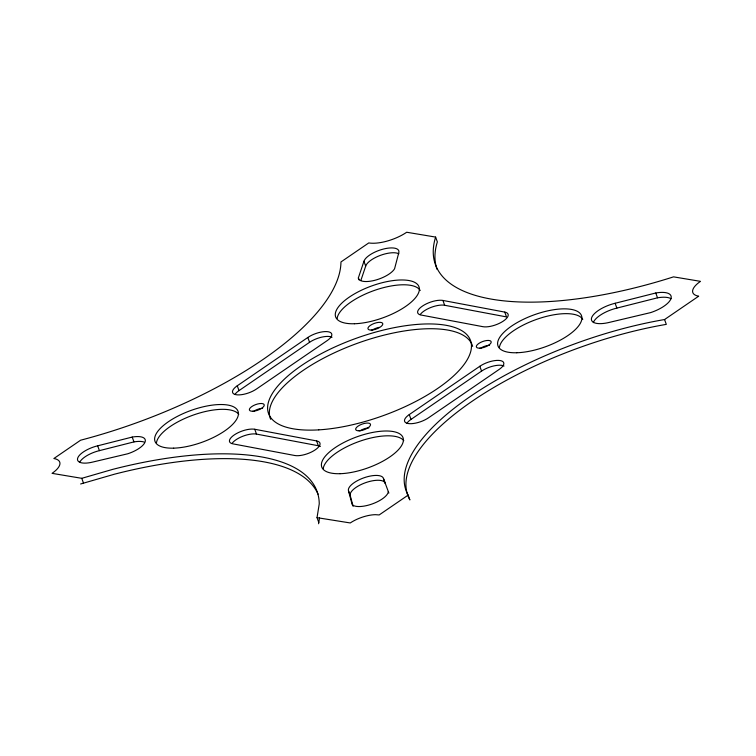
<?xml version="1.0" encoding="UTF-8"?>
<svg xmlns="http://www.w3.org/2000/svg" width="756" height="756" viewBox="0 0 756 756"><rect width="100%" height="100%" fill="white"/><g stroke="black" fill="none" stroke-linecap="round" stroke-linejoin="round"><path stroke-width="1.13" d="M317.029 517.652L319.24 503.912A244.103 93.101 -19.9 0 0 112.663 469.381L81.761 478.321L52.041 473.35A25.146 9.592 -19.9 0 0 53.846 458.533L80.608 440.209A249.291 95.076 -19.9 0 0 340.956 261.963L368.758 242.931A28.303 10.792 -19.9 0 0 406.69 232.243L435.607 237.082A244.103 93.101 -19.9 0 0 673.558 276.857L700.5 281.355A25.146 9.592 -19.9 0 0 698.705 296.172L664.562 319.542A211.132 80.523 -19.9 0 0 408.136 495.114L379.162 514.949L375.42 514.675A21.801 8.316 -19.9 0 0 350.264 522.954L317.029 517.652L318.786 522.472M318.578 523.757L319.523 517.898M358.344 277.953L363.948 261.274A18.531 7.069 -19.9 0 1 383.935 248.922A18.531 7.069 -19.9 0 1 398.743 252.882L394.575 268.777A19.533 7.447 -19.9 0 1 374.626 280.353A19.533 7.447 -19.9 0 1 358.344 277.953L359.043 279.881M360.839 280.552L365.696 266.103A18.531 7.069 -19.9 0 1 380.334 255.386A18.531 7.069 -19.9 0 1 398.837 253.789M237.261 385.787L307.824 337.478A15.167 5.783 -19.9 0 1 328.151 331.752A15.167 5.783 -19.9 0 1 327.065 340.691L256.501 389A15.167 5.783 -19.9 0 1 236.174 394.726A15.167 5.783 -19.9 0 1 237.261 385.787L239.009 390.616A15.167 5.783 -19.9 0 0 234.946 394.49M239.009 390.616L309.573 342.298A15.167 5.783 -19.9 0 1 332.026 337.242M409.261 414.59L479.824 366.282A15.167 5.783 -19.9 0 1 500.151 360.555A15.167 5.783 -19.9 0 1 499.064 369.495L428.501 417.803A15.167 5.783 -19.9 0 1 408.174 423.53A15.167 5.783 -19.9 0 1 409.261 414.59L411.009 419.41A15.167 5.783 -19.9 0 0 406.945 423.294M411.009 419.41L481.572 371.101A15.167 5.783 -19.9 0 1 504.025 366.046M80.627 483.982L114.421 474.21A244.103 93.101 -19.9 0 1 318.04 494.188M615.119 303.279L655.764 292.988A22.973 8.76 -19.9 0 1 671.063 298.28A22.973 8.76 -19.9 0 1 650.623 312.606L609.034 322.462A21.801 8.316 -19.9 0 1 591.608 317.813A21.801 8.316 -19.9 0 1 615.119 303.279L616.868 308.098A21.801 8.316 -19.9 0 0 593.356 322.632M616.868 308.098L657.522 297.817A22.973 8.76 -19.9 0 1 671.054 298.743M97.656 445.823L132.206 437.072A19.533 7.447 -19.9 0 1 145.209 441.57A19.533 7.447 -19.9 0 1 127.83 453.751L92.487 462.124A18.531 7.069 -19.9 0 1 77.67 458.174A18.531 7.069 -19.9 0 1 97.656 445.823L99.405 450.642A18.531 7.069 -19.9 0 0 79.711 462.275M99.405 450.642L133.954 441.901A19.533 7.447 -19.9 0 1 144.084 442.043M504.753 312.096A15.167 5.783 -19.9 0 1 503.212 321.158A15.167 5.783 -19.9 0 1 482.914 326.686L421.083 315.035A15.167 5.783 -19.9 0 1 422.613 305.972A15.167 5.783 -19.9 0 1 442.912 300.444L504.753 312.096L506.501 316.915L444.66 305.273A15.167 5.783 -19.9 0 0 420.156 314.676M316.584 440.918A15.167 5.783 -19.9 0 1 315.054 449.981A15.167 5.783 -19.9 0 1 294.755 455.509L232.914 443.857A15.167 5.783 -19.9 0 1 234.445 434.794A15.167 5.783 -19.9 0 1 254.753 429.266L316.584 440.918L318.342 445.747A15.167 5.783 -19.9 0 1 320.393 446.456M231.997 443.507A15.167 5.783 -19.9 0 1 256.501 434.095L318.342 445.747M388.348 491.523A19.533 7.447 -19.9 0 1 372.443 503.865A19.533 7.447 -19.9 0 1 352.211 504.696L348.488 490.757A18.531 7.069 -19.9 0 1 363.948 477.801A18.531 7.069 -19.9 0 1 383.434 478.425L388.868 493.073M655.764 292.988L657.522 297.817M664.562 319.542L666.31 324.371A211.132 80.523 -19.9 0 0 409.884 499.933L408.136 495.114M435.607 237.082L437.355 241.901A244.103 93.101 -19.9 0 0 437.072 269.372M479.824 366.282L481.572 371.101M442.912 300.444L444.66 305.273M363.948 261.274L365.696 266.103M383.434 478.425L385.182 483.254A18.531 7.069 -19.9 0 0 365.706 482.63A18.531 7.069 -19.9 0 0 350.236 495.586L353.109 506.303M307.824 337.478L309.573 342.298M348.488 490.757L350.236 495.586M254.753 429.266L256.501 434.095M132.206 437.072L133.954 441.901M81.761 478.321L83.51 483.15M480.532 348.308A7.853 2.996 -19.9 0 1 489.576 345.256M359.875 430.911A7.853 2.996 -19.9 0 1 368.919 427.868M253.581 411.358A7.853 2.996 -19.9 0 1 262.625 408.316M372.132 330.192A7.853 2.996 -19.9 0 1 379.427 327.32M337.129 318.493A44.292 16.887 -19.9 0 1 375.845 289.926A44.292 16.887 -19.9 0 1 420.223 290.493M270.667 419.287A107.399 40.966 -19.9 0 1 357.758 343.158A107.399 40.966 -19.9 0 1 472.642 346.38M499.414 347.467A44.424 16.944 -19.9 0 1 538.253 318.805A44.424 16.944 -19.9 0 1 582.763 319.372M323.218 468.692A43.205 16.481 -19.9 0 1 359.922 441.192A43.205 16.481 -19.9 0 1 403.78 440.644M156.445 442.94A44.15 16.84 -19.9 0 1 193.952 414.827A44.15 16.84 -19.9 0 1 238.773 414.279M479.691 348.195A7.853 2.996 -19.9 0 0 491.211 342.213A7.853 2.996 -19.9 0 0 480.381 342.525A7.853 2.996 -19.9 0 0 479.691 348.195M359.034 430.807A7.853 2.996 -19.9 0 0 370.544 424.825A7.853 2.996 -19.9 0 0 359.724 425.137A7.853 2.996 -19.9 0 0 359.034 430.807M252.74 411.255A7.853 2.996 -19.9 0 0 264.25 405.273A7.853 2.996 -19.9 0 0 253.43 405.585A7.853 2.996 -19.9 0 0 252.74 411.255M371.3 330.079A7.853 2.996 -19.9 0 0 382.81 324.107A7.853 2.996 -19.9 0 0 371.99 324.409A7.853 2.996 -19.9 0 0 371.3 330.079M354.422 323.748A44.292 16.887 -19.9 0 0 419.325 290.039A44.292 16.887 -19.9 0 0 358.306 291.778A44.292 16.887 -19.9 0 0 354.422 323.748M318.796 429.862A107.399 40.966 -19.9 0 0 471.47 345.889A107.399 40.966 -19.9 0 0 318.38 355.225A107.399 40.966 -19.9 0 0 318.796 429.862M516.764 352.75A44.424 16.944 -19.9 0 0 581.855 318.938A44.424 16.944 -19.9 0 0 520.667 320.686A44.424 16.944 -19.9 0 0 516.764 352.75M340.039 473.7A43.205 16.481 -19.9 0 0 403.354 440.814A43.205 16.481 -19.9 0 0 343.829 442.515A43.205 16.481 -19.9 0 0 340.039 473.7M173.672 448.157A44.15 16.84 -19.9 0 0 238.376 414.553A44.15 16.84 -19.9 0 0 177.547 416.291A44.15 16.84 -19.9 0 0 173.672 448.157"/></g></svg>
